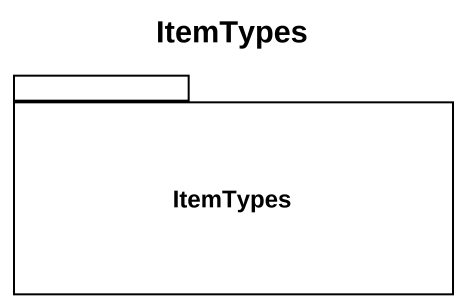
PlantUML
@startuml
title ItemTypes
package ItemTypes {
}
@enduml
